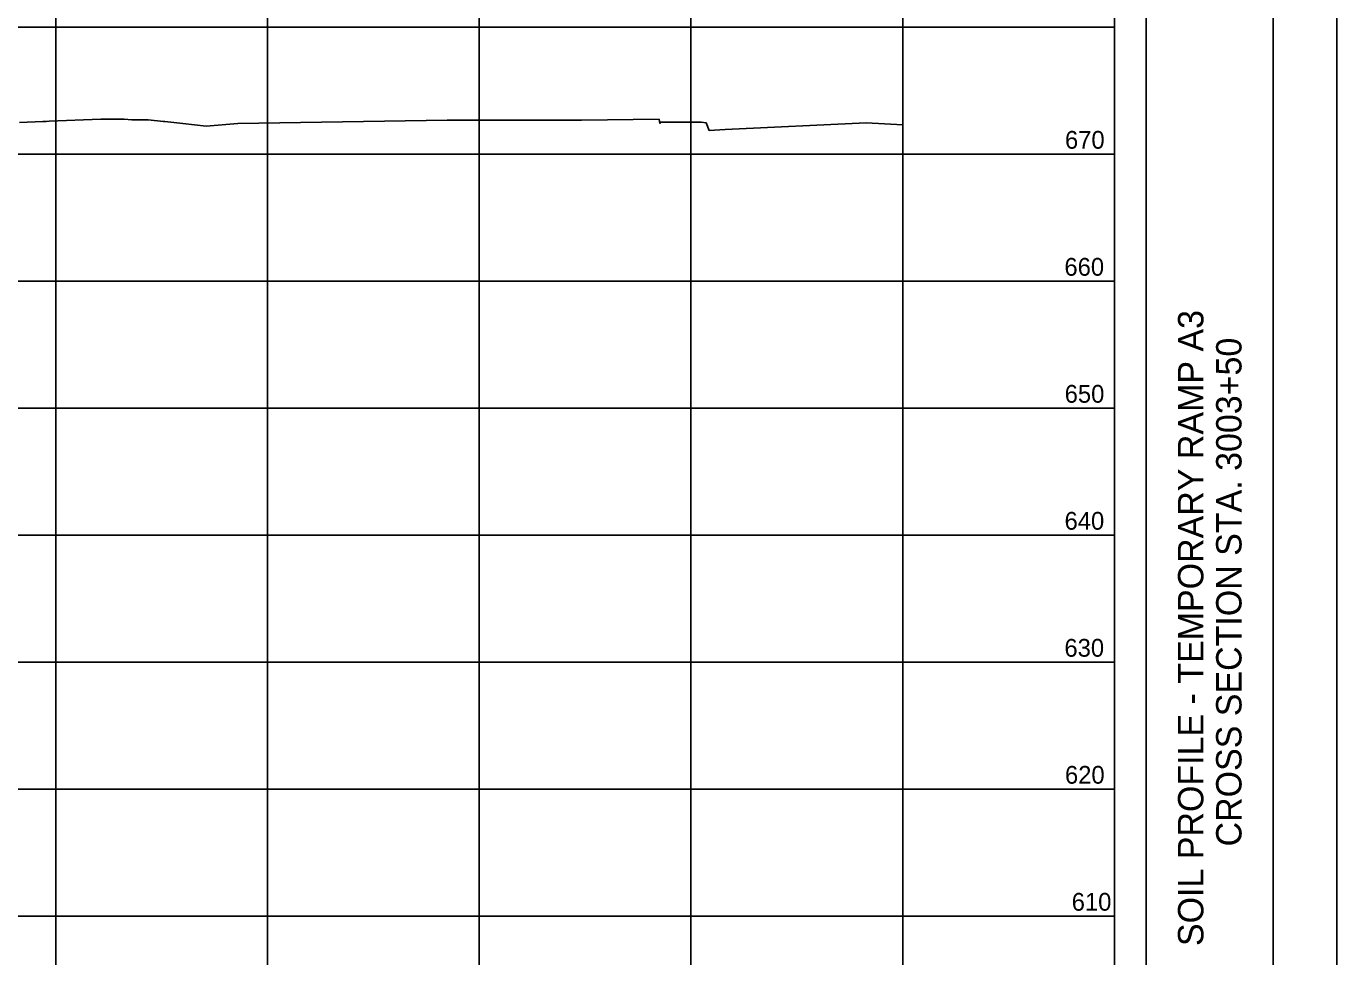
# Model space of a CAD drawing. Extents: x 2193738 to 2194889, y 666766 to 667426.
# Drawn here: x 2194580 to 2194889.4, y 666988.7 to 667208.6 of the extents above; entities that cross this region are included whole.
import ezdxf

# ---------------------------------------------------------------- set-up
doc = ezdxf.new("R2010")
doc.units = 0
for name, color, linetype in [('SH_Border', 7, 'Continuous'), ('SH_Cut_Line', 7, 'Continuous'), ('SH_Data', 7, 'Continuous'), ('SH_Major_Grid_Line', 7, 'Continuous'), ('XS_X_Ground_Line', 7, 'Continuous')]:
    doc.layers.add(name, color=color, linetype=linetype)

msp = doc.modelspace()

# ---------------------------------------------------------------- linework, layer by layer
at = {"layer": 'SH_Border'}
for p, q in [((2194844.45, 667410.81), (2194844.45, 666780.81)), ((2194874.45, 667410.81), (2194874.45, 666780.81))]:
    msp.add_line(p, q, dxfattribs=at)
at = {"layer": 'SH_Cut_Line'}
msp.add_lwpolyline([(2193869.45, 666765.81), (2193869.45, 667425.81), (2194889.45, 667425.81), (2194889.45, 666765.81), (2193869.45, 666765.81)], dxfattribs=at)
at = {"layer": 'SH_Data'}
msp.add_line((2194836.95, 666788.31), (2194836.95, 667388.31), dxfattribs=at)
at = {"layer": 'SH_Major_Grid_Line'}
for p, q in [((2194586.95, 666788.31), (2194586.95, 667388.31)), ((2194636.95, 666788.31), (2194636.95, 667388.31)), ((2194686.95, 666788.31), (2194686.95, 667388.31)), ((2194736.95, 666788.31), (2194736.95, 667388.31)), ((2194786.95, 666788.31), (2194786.95, 667388.31)), ((2193936.95, 667208.31), (2194836.95, 667208.31)), ((2193936.95, 667178.31), (2194836.95, 667178.31)), ((2193936.95, 667148.31), (2194836.95, 667148.31)), ((2193936.95, 667118.31), (2194836.95, 667118.31)), ((2193936.95, 667088.31), (2194836.95, 667088.31)), ((2193936.95, 667058.31), (2194836.95, 667058.31)), ((2193936.95, 667028.31), (2194836.95, 667028.31)), ((2193936.95, 666998.31), (2194836.95, 666998.31))]:
    msp.add_line(p, q, dxfattribs=at)
at = {"layer": 'XS_X_Ground_Line'}
msp.add_lwpolyline([(2194578.37, 667185.8), (2194583.88, 667186.03), (2194584.65, 667186.05), (2194585.43, 667186.09), (2194597.62, 667186.56), (2194603.13, 667186.56), (2194604.92, 667186.4), (2194608.76, 667186.45), (2194612.4, 667186.04), (2194612.7, 667186.02), (2194616.94, 667185.55), (2194622.46, 667184.93), (2194629.97, 667185.6), (2194679.36, 667186.35), (2194711.1, 667186.32), (2194729.42, 667186.58), (2194729.6, 667185.6), (2194729.79, 667185.86), (2194739.37, 667185.87), (2194740.53, 667185.76), (2194741.22, 667183.95), (2194745.03, 667184.14), (2194778.29, 667185.74), (2194786.95, 667185.29)], dxfattribs=at)

# ---------------------------------------------------------------- texts
at = {"layer": 'SH_Data'}
for s, p in [('670', (2194825.26, 667179.61)), ('660', (2194825.13, 667149.61)), ('650', (2194825.19, 667119.61)), ('640', (2194825.16, 667089.61)), ('630', (2194825.13, 667059.61)), ('620', (2194825.26, 667029.61)), ('610', (2194826.85, 666999.61))]:
    msp.add_text(s, height=4.2, dxfattribs=at).set_placement(p)
for s, p in [('SOIL PROFILE - TEMPORARY RAMP A3', (2194857.95, 666991.26)), ('CROSS SECTION STA. 3003+50', (2194866.95, 667014.79))]:
    msp.add_text(s, height=6, rotation=90, dxfattribs=at).set_placement(p)

doc.saveas('drawing.dxf')
